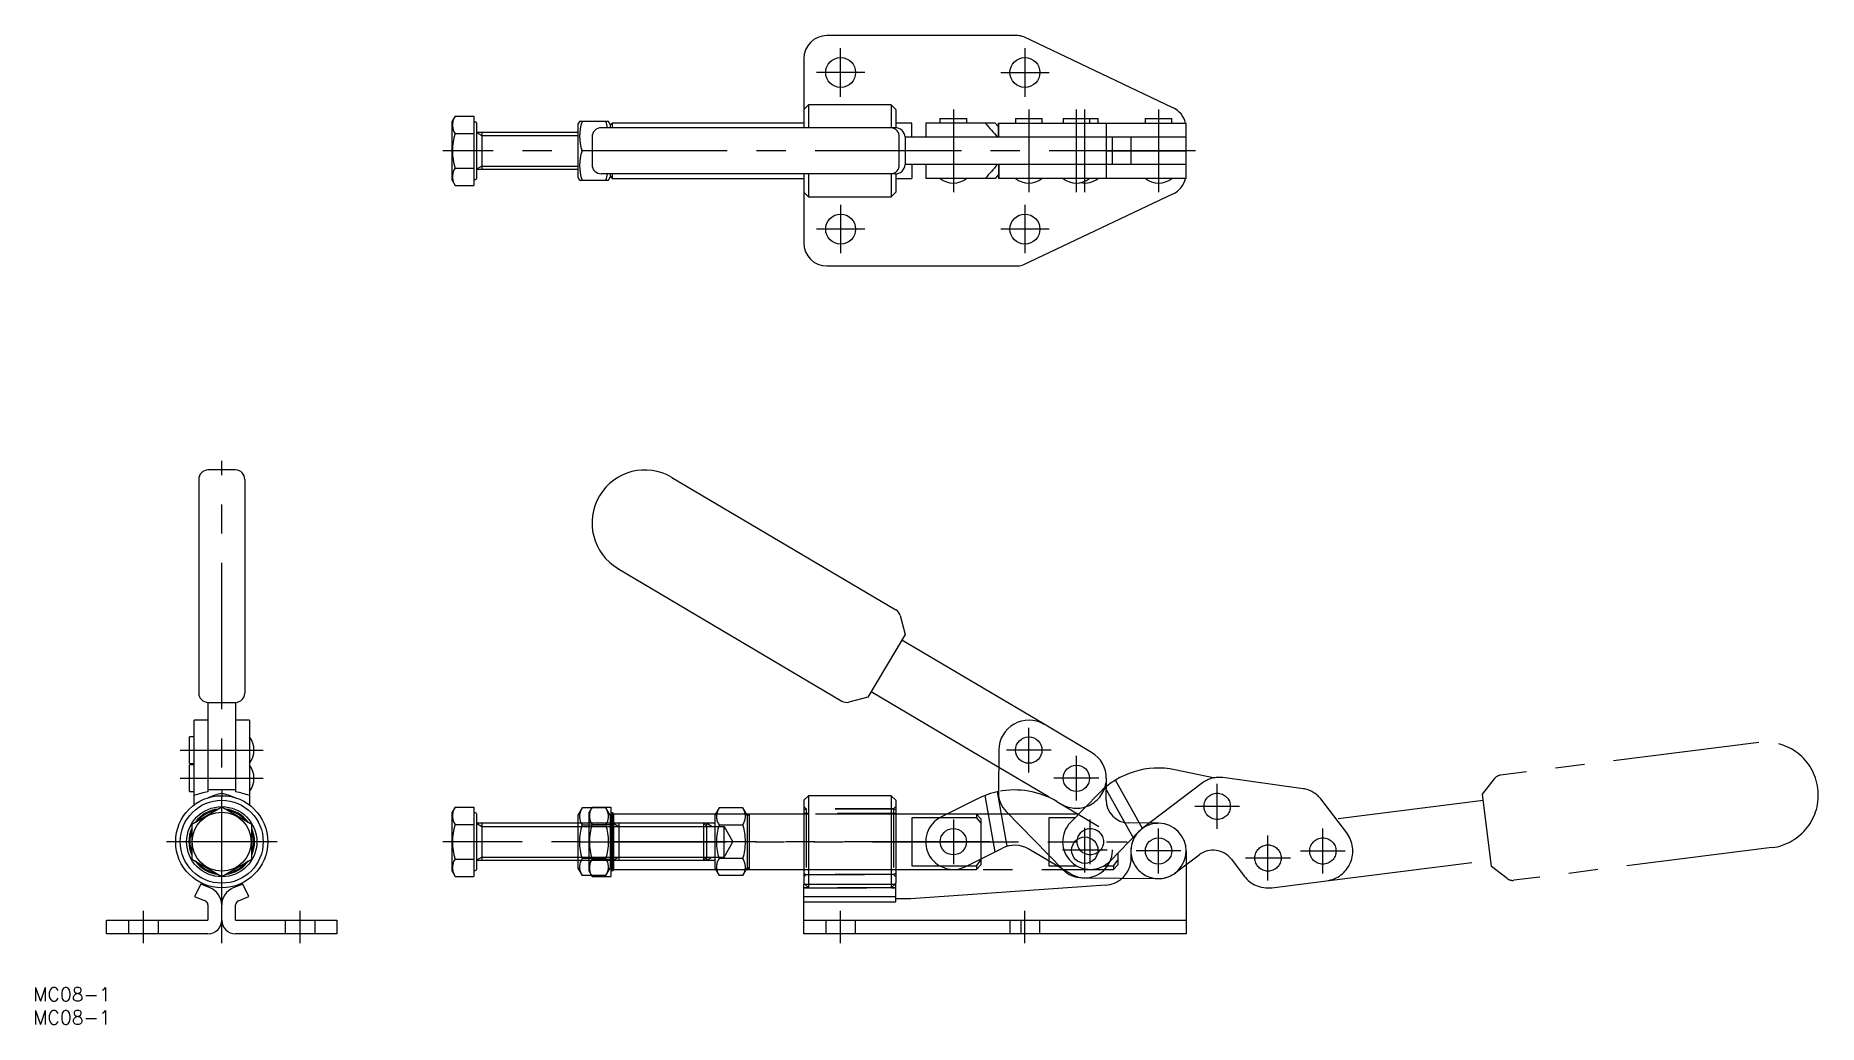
# Model space of a CAD drawing. Extents: x -40 to 347, y -40 to 175.
import ezdxf

# ---------------------------------------------------------------- set-up
doc = ezdxf.new("R2010")
doc.units = 0
for name, pattern in [('CENTER', [50.8, 31.75, -6.35, 6.35, -6.35]), ('DASHED', [19.05, 12.7, -6.35]), ('PHANTOM', [63.5, 31.75, -6.35, 6.35, -6.35, 6.35, -6.35])]:
    doc.linetypes.add(name, pattern=pattern)
doc.layers.get('0').update_dxf_attribs({"linetype": 'CONTINUOUS'})
doc.layers.add('CENTER', color=1, linetype='CENTER')
doc.styles.get("Standard").update_dxf_attribs({"font": 'txt.shx', "height": 3, "bigfont": 'bigfont.shx'})

msp = doc.modelspace()

# ---------------------------------------------------------------- linework, layer by layer
at = {"color": 7, "linetype": 'CONTINUOUS'}
for p, q in [((172.79, 175), (131.34, 175)), ((206.48, 159.35), (174.07, 174.71)), ((126.34, 170), (126.34, 155)), ((127.34, 160), (126.34, 159)), ((145.34, 160), (127.34, 160)), ((127.34, 160), (127.34, 155)), ((146.34, 159), (145.34, 160)), ((145.34, 160), (145.34, 155)), ((146.34, 159), (146.34, 154.99)), ((50.64, 157.51), (50, 156.4)), ((50, 143.6), (50, 156.4)), ((50.64, 157.51), (54.7, 157.51)), ((54.7, 157.51), (54.7, 142.49)), ((55.1, 156.25), (54.7, 156.25)), ((55.3, 156.05), (55.3, 143.95)), ((77.65, 156.35), (77.3, 155.75)), ((77.3, 155.75), (77.3, 144.25)), ((83.95, 156.35), (77.65, 156.35)), ((146.17, 155), (82.38, 155)), ((84.3, 155.75), (83.95, 156.35)), ((84.77, 156), (84.3, 155.53)), ((84.3, 155.75), (84.3, 155.02)), ((126.34, 156), (84.77, 156)), ((84.77, 156), (84.77, 155.01)), ((149.8, 156), (146.34, 156)), ((149.8, 153), (149.8, 156)), ((167.89, 156), (152.8, 156)), ((152.8, 156), (152.8, 153)), ((155.9, 157), (161.7, 157)), ((155.9, 157), (155.9, 156)), ((161.7, 156), (161.7, 157)), ((167.89, 156), (168.58, 155.18)), ((168.58, 156), (209.34, 156)), ((168.58, 153), (168.58, 156)), ((168.68, 153), (168.68, 156)), ((172.28, 157), (178.08, 157)), ((172.28, 157), (172.28, 156)), ((178.08, 156), (178.08, 157)), ((182.61, 157), (190.24, 157)), ((182.61, 157), (182.61, 156)), ((188.41, 156), (188.41, 157)), ((190.24, 156), (190.24, 157)), ((192.01, 144), (192.01, 156)), ((200.44, 157), (206.24, 157)), ((200.44, 157), (200.44, 156)), ((206.24, 156), (206.24, 157)), ((209.34, 144), (209.34, 156)), ((50.64, 153.75), (54.7, 153.75)), ((77.3, 154), (55.3, 154)), ((56.47, 154), (56.47, 146)), ((80.37, 153), (80.37, 147)), ((147.06, 147), (147.06, 153)), ((148.32, 153), (209.34, 153)), ((148.32, 153), (148.32, 147)), ((193.34, 147), (193.34, 153)), ((197.34, 153), (197.34, 147)), ((80.34, 150), (78.21, 150)), ((192.01, 150), (209.34, 150)), ((50, 143.6), (50.64, 142.49)), ((50.64, 146.25), (54.7, 146.25)), ((54.7, 143.75), (55.1, 143.75)), ((55.3, 146), (77.3, 146)), ((77.3, 144.25), (77.65, 143.65)), ((77.65, 143.65), (83.95, 143.65)), ((146.17, 145), (82.38, 145)), ((83.95, 143.65), (84.3, 144.25)), ((84.3, 144.95), (84.3, 144.25)), ((84.3, 144.47), (84.77, 144)), ((84.77, 144.99), (84.77, 144)), ((84.77, 144), (126.34, 144)), ((126.34, 145), (126.34, 130)), ((127.34, 145), (127.34, 140)), ((145.34, 145), (145.34, 140)), ((146.34, 145.01), (146.34, 141)), ((146.34, 144), (149.8, 144)), ((209.34, 147), (148.32, 147)), ((149.8, 147), (149.8, 144)), ((152.8, 147), (152.8, 144)), ((167.89, 144), (152.8, 144)), ((168.58, 144.82), (167.89, 144)), ((168.58, 147), (168.58, 144)), ((209.34, 144), (168.58, 144)), ((168.68, 147), (168.68, 144)), ((50.64, 142.49), (54.7, 142.49)), ((126.34, 141), (127.34, 140)), ((127.34, 140), (145.34, 140)), ((145.34, 140), (146.34, 141)), ((174.07, 125.29), (206.48, 140.65)), ((131.34, 125), (172.79, 125)), ((-5, 78.66), (-5, 32.26)), ((3, 80.71), (-3, 80.71)), ((5, 78.66), (5, 32.26)), ((97.72, 79.11), (146.35, 50.33)), ((86.01, 59.32), (134.63, 30.54)), ((147.26, 49.1), (148.32, 44.99)), ((148.32, 44.99), (140.25, 31.37)), ((178.5, 25.49), (147.6, 43.78)), ((140.25, 31.37), (136.14, 30.32)), ((140.98, 32.59), (168.64, 16.21)), ((-3, 30.26), (3, 30.26)), ((-3, 30.26), (-3, 10.84)), ((3, 30.26), (3, 10.84)), ((-6, 8), (-6, 26.39)), ((-3, 26.39), (-6, 26.39)), ((6, 26.39), (3, 26.39)), ((6, 26.39), (6, 8)), ((188.82, 19.38), (178.5, 25.49)), ((-6, 22.79), (-7, 22.79)), ((-7, 16.99), (-7, 22.79)), ((168.68, 19.96), (168.58, 10.65)), ((-7, 16.99), (-6, 16.99)), ((-6, 16.68), (-7, 16.68)), ((-7, 10.88), (-7, 16.68)), ((191.96, 9.12), (192.01, 13.71)), ((-7, 10.88), (-6, 10.88)), ((3, 11.24), (-3, 11.24)), ((0, 11.24), (0, 10)), ((127.34, 10), (126.34, 9)), ((126.34, 9), (126.34, -9)), ((145.34, 10), (127.34, 10)), ((127.34, 10), (127.34, -9.2)), ((145.34, 10), (145.34, -9.2)), ((146.34, 9), (145.34, 10)), ((146.34, 9), (146.34, -9)), ((164.08, 9.34), (156.12, 5.37)), ((167.89, -2.17), (165.72, 10.06)), ((170.47, -0.99), (168.38, 10.84)), ((0, 7.51), (-6.5, 3.75)), ((6.5, 3.75), (0, 7.51)), ((50.64, 7.51), (50, 6.4)), ((50, -6.4), (50, 6.4)), ((50.64, 7.51), (54.7, 7.51)), ((54.7, 7.51), (54.7, -7.51)), ((55.1, 6.25), (54.7, 6.25)), ((55.3, 6.05), (55.3, -6.05)), ((77.3, 4), (55.3, 4)), ((56.47, 4), (56.47, -4)), ((78.21, 7.33), (77.3, 5.75)), ((77.3, 5.75), (77.3, -5.75)), ((83.39, 7.33), (78.21, 7.33)), ((84.3, 5.75), (83.39, 7.33)), ((84.77, 6), (84.3, 5.53)), ((84.3, 5.75), (84.3, -5.75)), ((84.77, 6), (84.77, -6)), ((126.34, 6), (84.77, 6)), ((157.39, 6), (146.34, 6)), ((155.8, 5.2), (149.8, 5.2)), ((149.8, 5.2), (149.8, -5.2)), ((170.29, 6.57), (182.54, -6.01)), ((203.4, 4), (196.91, 4.07)), ((-6.5, 3.75), (-6.5, -3.75)), ((6.5, -3.75), (6.5, 3.75)), ((50.64, 3.75), (54.7, 3.75)), ((78.21, 3.67), (83.39, 3.67)), ((-6.5, -3.75), (0, -7.51)), ((0, -7.51), (6.5, -3.75)), ((50.64, -3.75), (54.7, -3.75)), ((83.39, -3.67), (78.21, -3.67)), ((161.48, -5.37), (169.44, -1.39)), ((164.8, -3.71), (164.8, -5)), ((182.42, -5.88), (175.18, -1.6)), ((209.34, -2), (209.34, -20)), ((50, -6.4), (50.64, -7.51)), ((50.64, -7.51), (54.7, -7.51)), ((54.7, -6.25), (55.1, -6.25)), ((55.3, -4), (77.3, -4)), ((77.3, -5.75), (78.21, -7.33)), ((83.39, -7.33), (78.21, -7.33)), ((83.39, -7.33), (84.3, -5.75)), ((84.3, -5.53), (84.77, -6)), ((84.77, -6), (126.34, -6)), ((146.34, -6), (163.8, -6)), ((149.8, -5.2), (155.8, -5.2)), ((161.82, -5.2), (163.8, -5.2)), ((163.8, -5.2), (164.8, -4)), ((163.8, -6), (164.8, -5)), ((163.8, -5.2), (163.8, -6)), ((-4.56, -9.2), (-5.91, -11.89)), ((-2.5, -10.03), (-4.56, -9.2)), ((-3, -9.83), (-3, -9.54)), ((0, -12.4), (0, -10)), ((4.56, -9.2), (2.5, -10.03)), ((3, -9.54), (3, -9.83)), ((5.91, -11.89), (4.56, -9.2)), ((126.34, -9), (126.54, -9.2)), ((126.34, -9.2), (146.34, -9.2)), ((126.34, -20), (126.34, -9.2)), ((146.14, -9.2), (146.34, -9)), ((146.34, -13.06), (146.34, -9.2)), ((191.85, -9.44), (149.55, -12.4)), ((186.77, -7.82), (203.28, -8)), ((-5.91, -11.89), (-3.62, -12.81)), ((-3, -13.72), (-3, -17)), ((-0.23, -12.4), (0.23, -12.4)), ((0, -17), (0, -13.72)), ((3, -17), (3, -13.72)), ((3.62, -12.81), (5.91, -11.89)), ((126.34, -11.89), (146.34, -11.89)), ((126.34, -13.06), (146.34, -13.06)), ((149.55, -12.4), (146.34, -12.4)), ((-25, -17), (-3, -17)), ((-25, -20), (-25, -17)), ((3, -17), (25, -17)), ((25, -17), (25, -20)), ((126.34, -17), (209.34, -17)), ((173.46, -17), (173.46, -20)), ((-3, -20), (-25, -20)), ((25, -20), (3, -20)), ((209.34, -20), (126.34, -20))]:
    msp.add_line(p, q, dxfattribs=at)
at = {"color": 3, "linetype": 'CONTINUOUS'}
for p, q in [((55.3, 154), (56.47, 153.32)), ((56.47, 153.32), (77.3, 153.32)), ((56.47, 146.68), (55.3, 146)), ((56.47, 146.68), (77.3, 146.68)), ((55.3, 4), (56.47, 3.32)), ((56.47, 3.32), (77.3, 3.32)), ((56.47, -3.32), (55.3, -4)), ((56.47, -3.32), (77.3, -3.32))]:
    msp.add_line(p, q, dxfattribs=at)
at = {"color": 1, "linetype": 'CENTER'}
for p, q in [((0, -22), (0, 82.71)), ((12, 0), (-12, 0))]:
    msp.add_line(p, q, dxfattribs=at)
at = {"color": 3, "linetype": 'PHANTOM'}
for p, q in [((333.62, 21.54), (277.56, 14.45)), ((206.89, 15.65), (215.54, 13.91)), ((197.83, 0.94), (191.76, 11.78)), ((199.88, 2.91), (194, 13.39)), ((212.86, 12.76), (199.71, 2.78)), ((216.08, 2.81), (216.08, 12.54)), ((234.7, 11.51), (217.31, 13.93)), ((273.64, 10.34), (276.24, 13.69)), ((190.44, 10.56), (184.23, 4.19)), ((244.18, 1.91), (238.55, 9.33)), ((273.81, 8.93), (241.91, 4.9)), ((275.62, -5.37), (273.64, 10.34)), ((80.37, 7.51), (79.73, 6.4)), ((79.73, -6.4), (79.73, 6.4)), ((80.37, 7.51), (84.43, 7.51)), ((84.43, 7.51), (84.43, -7.51)), ((84.83, 6.25), (84.43, 6.25)), ((85.03, 6.05), (85.03, -6.05)), ((107.03, 4), (85.03, 4)), ((85.03, 4), (86.2, 3.32)), ((86.2, 4), (86.2, -4)), ((107.95, 7.33), (107.03, 5.75)), ((107.03, 5.75), (107.03, -5.75)), ((113.12, 7.33), (107.95, 7.33)), ((114.03, 5.75), (113.12, 7.33)), ((114.5, 6), (114.03, 5.53)), ((114.03, 5.75), (114.03, -5.75)), ((186, 6), (114.5, 6)), ((114.5, 6), (114.5, -6)), ((185.22, 5.2), (179.53, 5.2)), ((179.53, 5.2), (179.53, -5.2)), ((188.53, -4.86), (188.53, 4.86)), ((220.95, 7.68), (211.22, 7.68)), ((80.37, 3.75), (84.43, 3.75)), ((86.2, 3.32), (107.03, 3.32)), ((107.95, 3.67), (113.12, 3.67)), ((192.83, -4.19), (199.04, 2.19)), ((227.1, -8.39), (227.1, 1.34)), ((239.01, -6.89), (239.01, 2.84)), ((77.73, 0), (196.53, 0)), ((80.37, -3.75), (84.43, -3.75)), ((86.2, -3.32), (85.03, -4)), ((86.2, -3.32), (107.03, -3.32)), ((113.12, -3.67), (107.95, -3.67)), ((194.53, -2.44), (194.53, -5)), ((206.97, -6.78), (212.15, -2.85)), ((219.15, -3.8), (221.93, -7.46)), ((231.97, -3.53), (222.24, -3.53)), ((243.87, -2.02), (234.14, -2.02)), ((336.5, -1.28), (280.45, -8.37)), ((79.73, -6.4), (80.37, -7.51)), ((80.37, -7.51), (84.43, -7.51)), ((84.43, -6.25), (84.83, -6.25)), ((85.03, -4), (107.03, -4)), ((107.03, -5.75), (107.95, -7.33)), ((113.12, -7.33), (107.95, -7.33)), ((113.12, -7.33), (114.03, -5.75)), ((114.03, -5.53), (114.5, -6)), ((114.5, -6), (193.53, -6)), ((179.53, -5.2), (185.53, -5.2)), ((191.53, -5.2), (193.53, -5.2)), ((193.53, -5.2), (194.53, -4)), ((193.53, -6), (194.53, -5)), ((193.53, -5.2), (193.53, -6)), ((239.82, -8.47), (275.44, -3.96)), ((278.98, -7.97), (275.62, -5.37)), ((227.92, -9.98), (239.82, -8.47))]:
    msp.add_line(p, q, dxfattribs=at)
at = {"color": 3, "linetype": 'DASHED'}
for p, q in [((168.64, 16.21), (182.2, 8.19)), ((181.29, 8.73), (190.4, 3.34)), ((105.3, 4), (77.3, 4)), ((105.3, 3.32), (104.62, 4)), ((104.62, -4), (104.62, 4)), ((105.3, 4), (106.47, 3.32)), ((105.3, -4), (105.3, 4)), ((126.84, 7.13), (126.34, 7.63)), ((126.84, 7.1), (126.34, 6.92)), ((146.34, 6.1), (126.34, 6.1)), ((146.34, 6), (126.34, 6)), ((145.84, 7.13), (126.84, 7.13)), ((126.84, 7.13), (126.84, -7.13)), ((145.84, 7.1), (126.84, 7.1)), ((146.34, 7.63), (145.84, 7.13)), ((145.84, 7.13), (145.84, -7.13)), ((146.34, 6.92), (145.84, 7.1)), ((163.8, 5.2), (155.8, 5.2)), ((163.8, 6), (157.39, 6)), ((164.8, 5), (163.8, 6)), ((163.8, 6), (163.8, 5.2)), ((163.8, 5.2), (164.8, 4)), ((164.8, 5), (164.8, -3.71)), ((77.3, 3.32), (109.05, 3.32)), ((109.05, 3.32), (110.97, 0)), ((109.05, -3.32), (109.05, 3.32)), ((109.05, -3.32), (110.97, 0)), ((77.3, -3.32), (109.05, -3.32)), ((105.3, -3.32), (104.62, -4)), ((105.3, -4), (106.47, -3.32)), ((77.3, -4), (105.3, -4)), ((126.34, -6), (146.34, -6)), ((146.34, -6.09), (126.34, -6.09)), ((126.34, -6.91), (126.84, -7.1)), ((126.34, -7.62), (126.84, -7.13)), ((145.84, -7.1), (126.84, -7.1)), ((126.84, -7.13), (145.84, -7.13)), ((146.34, -6.91), (145.84, -7.1)), ((145.84, -7.13), (146.34, -7.62)), ((155.8, -5.2), (161.82, -5.2)), ((184.28, -6.99), (182.42, -5.88)), ((146.34, -10.03), (126.34, -10.03)), ((126.34, -10.03), (146.34, -10.03)), ((126.54, -9.2), (127.34, -10)), ((127.34, -9.2), (127.34, -10)), ((127.34, -10), (145.34, -10)), ((145.34, -10), (146.14, -9.2)), ((145.34, -9.2), (145.34, -10)), ((-20.25, -17), (-20.25, -20)), ((-13.75, -20), (-13.75, -17)), ((13.75, -17), (13.75, -20)), ((20.25, -20), (20.25, -17)), ((131.09, -17), (131.09, -20)), ((137.59, -20), (137.59, -17)), ((171.09, -17), (171.09, -20)), ((177.59, -20), (177.59, -17))]:
    msp.add_line(p, q, dxfattribs=at)
at = {"color": 7, "linetype": 'CONTINUOUS'}
for centre, radius in [((134.34, 167), 3.25), ((174.34, 167), 3.25), ((134.34, 133), 3.25), ((174.34, 133), 3.25), ((175.18, 19.89), 2.86), ((185.51, 13.78), 2.86), ((0, 0), 10), ((0, 0), 9), ((0, 0), 7.62), ((0, 0), 6.4), ((158.8, 0), 2.86), ((187.34, -1.83), 2.86), ((203.34, -2), 2.86)]:
    msp.add_circle(centre, radius, dxfattribs=at)
at = {"color": 3, "linetype": 'PHANTOM'}
for centre in [(216.08, 7.68), (188.53, 0), (239.01, -2.02), (227.1, -3.53)]:
    msp.add_circle(centre, 2.86, dxfattribs=at)
at = {"color": 7, "linetype": 'CONTINUOUS'}
for centre, radius, start, end in [((131.34, 170), 5, 90, 180), ((172.79, 172), 3, 64.6482, 90), ((204.34, 154.84), 5, 13.4598, 64.6482), ((53.47, 155.63), 3.4, 153.5009, 213.5009), ((55.1, 156.05), 0.2, 0, 90), ((86.99, 153.17), 9.33, 160.1019, 199.8981), ((82.37, 153), 2, 89.8551, 179.8763), ((74.61, 153.17), 9.33, 11.2817, 19.8981), ((145.19, 153.13), 1.87, 356.0143, 85.7596), ((146.25, 152.93), 2.07, 1.9648, 91.9907), ((382.13, 344.8), 287.19, 221.1037, 221.9029), ((62.69, 150), 12.62, 162.703, 197.297), ((86.99, 146.82), 9.33, 160.1019, 199.8981), ((53.47, 144.37), 3.4, 146.4991, 206.4991), ((55.1, 143.95), 0.2, 270, 0), ((82.37, 147), 2, 180.1237, 270.1449), ((74.61, 146.82), 9.33, 340.1019, 348.7183), ((145.18, 146.88), 1.89, 274.5772, 3.6489), ((146.24, 147.08), 2.08, 268.1717, 357.8729), ((158.8, 147.6), 4.6, 231.5, 308.5), ((382.13, -44.8), 287.19, 138.0971, 138.8963), ((175.18, 147.6), 4.6, 231.5, 308.5), ((185.51, 147.6), 4.6, 231.5, 308.5), ((187.34, 147.6), 4.6, 258.514, 308.5), ((203.34, 147.6), 4.6, 231.5, 308.5), ((204.34, 145.16), 5, 295.3518, 346.5402), ((131.34, 130), 5, 180, 270), ((172.79, 128), 3, 270, 295.3518), ((-2.97, 78.69), 2.03, 90.7125, 180.8783), ((2.97, 78.69), 2.03, 359.1217, 89.2875), ((91.87, 69.21), 11.5, 59.3774, 239.3774), ((145.33, 48.61), 2, 14.3774, 59.3774), ((-3, 32.26), 2, 180, 270), ((3, 32.26), 2, 270, 0), ((135.65, 32.26), 2, 239.3774, 284.3774), ((175.18, 19.89), 6.5, 59.3774, 179.3829), ((2.4, 19.89), 4.6, 321.5, 38.5), ((185.51, 13.78), 6.5, 359.3829, 59.3774), ((2.4, 13.78), 4.6, 321.5, 38.5), ((1.43, -12.29), 23.55, 100.8304, 108.3782), ((6.01, -12.79), 24.08, 104.4637, 111.8064), ((-6.01, -12.79), 24.08, 68.1936, 75.5363), ((-1.43, -12.29), 23.55, 71.6218, 79.1696), ((172.12, -6.76), 18, 101.3242, 116.5202), ((174.58, 10.76), 6, 181.0719, 224.2428), ((196.96, 9.07), 5, 179.3829, 269.3829), ((0, 0), 7.13, 95.8225, 144.1775), ((0, 0), 7.1, 96.2758, 143.7242), ((0, 0), 6.92, 99.9805, 140.0195), ((0, 0), 7.13, 35.8225, 84.1775), ((0, 0), 7.1, 36.2758, 83.7242), ((0, 0), 6.92, 39.9805, 80.0195), ((53.47, 5.63), 3.4, 153.5009, 213.5009), ((55.1, 6.05), 0.2, 0, 90), ((80.98, 5.5), 3.32, 153.5009, 213.5009), ((80.62, 5.5), 3.32, 326.4991, 26.4991), ((158.8, 0), 6, 116.5202, 296.5202), ((203.34, -2), 6, 269.3829, 89.3829), ((0, 0), 7.13, 155.8225, 204.1775), ((0, 0), 7.1, 156.2758, 203.7242), ((0, 0), 6.92, 159.9805, 200.0195), ((0, 0), 7.12, 335.8225, 24.1775), ((0, 0), 7.1, 336.2758, 23.7242), ((0, 0), 6.92, 339.9805, 20.0195), ((62.69, 0), 12.62, 162.703, 197.297), ((89.98, 0), 12.33, 162.698, 197.302), ((71.62, 0), 12.33, 342.698, 17.302), ((53.47, -5.63), 3.4, 146.4991, 206.4991), ((80.98, -5.5), 3.32, 146.4991, 206.4991), ((80.62, -5.5), 3.32, 333.5009, 33.5009), ((172.12, -6.76), 6, 59.3774, 116.5202), ((0, 0), 7.12, 215.8225, 264.1775), ((0, 0), 7.1, 216.2758, 263.7242), ((0, 0), 6.92, 219.9805, 260.0195), ((0, 0), 7.12, 275.8225, 324.1775), ((0, 0), 7.1, 276.2758, 323.7242), ((0, 0), 6.92, 279.9805, 320.0195), ((55.1, -6.05), 0.2, 270, 0), ((186.84, -1.82), 6, 224.2428, 269.3829), ((-3.98, -13.72), 3.98, 0, 68.1), ((3.98, -13.72), 3.98, 111.9, 180), ((191.43, -3.46), 6, 274, 312.0059), ((-3.98, -13.72), 0.983, 0, 68.1), ((3.98, -13.72), 0.983, 111.9, 180), ((-3, -17), 3, 270, 0), ((3, -17), 3, 180, 270)]:
    msp.add_arc(centre, radius, start, end, dxfattribs=at)
at = {"color": 3, "linetype": 'PHANTOM'}
for centre, radius, start, end in [((335.06, 10.13), 11.5, 277.2109, 97.2109), ((203.34, -2), 18, 78.6128, 135.7555), ((216.49, 7.98), 6, 82.0763, 127.2164), ((277.82, 12.46), 2, 97.2109, 142.2109), ((233.88, 5.56), 6, 38.9053, 82.0763), ((83.21, 5.63), 3.4, 153.5009, 213.5009), ((84.83, 6.05), 0.2, 0, 90), ((110.71, 5.5), 3.32, 153.5009, 213.5009), ((110.35, 5.5), 3.32, 326.4991, 26.4991), ((188.53, 0), 6, 135.7555, 315.7555), ((92.42, 0), 12.62, 162.703, 197.297), ((119.71, 0), 12.33, 162.698, 197.302), ((101.35, 0), 12.33, 342.698, 17.302), ((203.34, -2), 6, 127.2164, 307.2164), ((203.34, -2), 6, 125.2046, 135.7555), ((239.01, -2.02), 6.5, 277.2109, 37.2164), ((83.21, -5.63), 3.4, 146.4991, 206.4991), ((110.71, -5.5), 3.32, 146.4991, 206.4991), ((110.35, -5.5), 3.32, 333.5009, 33.5009), ((215.17, -6.83), 5, 37.2164, 127.2164), ((84.83, -6.05), 0.2, 270, 0), ((227.1, -3.53), 6.5, 217.2164, 277.2109), ((280.2, -6.39), 2, 232.2109, 277.2109)]:
    msp.add_arc(centre, radius, start, end, dxfattribs=at)
at = {"color": 3, "linetype": 'DASHED'}
for centre, radius, start, end in [((185.51, 13.78), 6.5, 239.3774, 358.0616), ((172.12, -6.76), 18, 59.3774, 101.3242), ((203.34, -2), 6, 89.3829, 186.9731), ((187.34, -1.83), 6, 239.3774, 59.3774), ((191.43, -3.46), 6, 312.0059, 6.9731)]:
    msp.add_arc(centre, radius, start, end, dxfattribs=at)
at = {"layer": 'CENTER', "color": 1, "linetype": 'CENTER'}
for p, q in [((134.34, 161.75), (134.34, 172.25)), ((174.34, 172.25), (174.34, 161.75)), ((139.59, 167), (129.09, 167)), ((169.09, 167), (179.59, 167)), ((158.8, 159), (158.8, 141)), ((175.18, 159), (175.18, 141)), ((185.51, 141), (185.51, 159)), ((187.34, 141), (187.34, 159)), ((203.34, 159), (203.34, 141)), ((211.34, 150), (48, 150)), ((134.34, 138.25), (134.34, 127.75)), ((174.34, 138.25), (174.34, 127.75)), ((139.59, 133), (129.09, 133)), ((179.59, 133), (169.09, 133)), ((175.18, 15.03), (175.18, 24.76)), ((-9, 19.89), (9, 19.89)), ((180.05, 19.89), (170.32, 19.89)), ((185.51, 8.92), (185.51, 18.65)), ((-9, 13.78), (9, 13.78)), ((190.37, 13.78), (180.65, 13.78)), ((158.8, 4.86), (158.8, -4.86)), ((166.8, 0), (48, 0)), ((187.34, -6.69), (187.34, 3.04)), ((203.34, -6.86), (203.34, 2.86)), ((192.2, -1.83), (182.48, -1.83)), ((208.2, -2), (198.48, -2)), ((-17, -22), (-17, -15)), ((17, -22), (17, -15)), ((134.34, -22), (134.34, -15)), ((174.34, -22), (174.34, -15))]:
    msp.add_line(p, q, dxfattribs=at)

# ---------------------------------------------------------------- texts
at = {"color": 7, "linetype": 'CONTINUOUS'}
for p in [(-40.91, -34.64), (-40.91, -39.64)]:
    msp.add_text('MC08-1', height=3, dxfattribs=at).set_placement(p)

doc.saveas('drawing.dxf')
